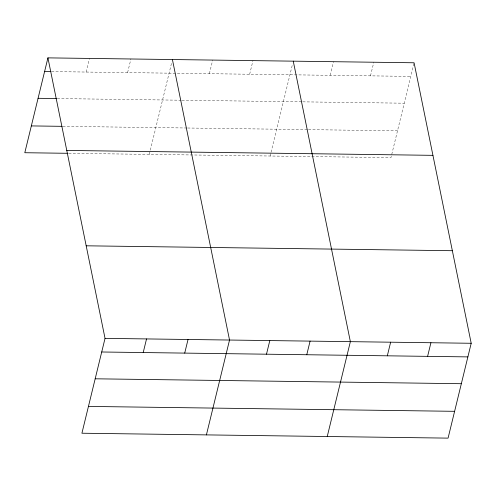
<?xml version="1.0" encoding="UTF-8"?>
<svg xmlns="http://www.w3.org/2000/svg" width="496" height="496" viewBox="0 0 496 496"><rect width="100%" height="100%" fill="white"/><g stroke="black" fill="none" stroke-linecap="round" stroke-linejoin="round"><path stroke-width="0.37" stroke-dasharray="2.48 1.86" d="M86.099 72.05L89.423 58.429M127.602 72.602L130.919 58.981M149.296 154.392L171.721 62.409M209.374 73.699L212.697 60.078M249.655 74.239L252.972 60.617M270.128 156.011L270.853 153.035M271.039 152.291L292.553 64.027M330.212 75.318L333.529 61.696M370.487 75.857L373.81 62.236M413.912 63.494L390.966 157.629L67.834 153.301M51.516 71.585L410.762 76.396M57.282 98.555L181.152 100.217M181.927 100.229L301.99 101.835M302.758 101.847L404.228 103.205M62.843 126.337L186.812 127.999M187.587 128.011L307.644 129.617M308.419 129.63L397.501 130.826"/><path stroke-width="0.74" d="M47.926 57.871L105.034 338.371L81.914 433.225L448.074 438.129L471.2 343.275L414.086 62.775L47.926 57.871L24.8 152.725L67.834 153.301M143.214 352.551L146.537 338.923M184.71 353.102L188.034 339.481M206.41 434.893L229.53 340.039L172.416 59.539M266.488 354.2L269.812 340.578M306.77 354.739L310.087 341.118M327.242 436.511L350.368 341.657L293.254 61.157M387.326 355.818L390.643 342.197M427.602 356.357L430.925 342.736M44.603 71.492L50.753 71.573M38.068 98.301L56.513 98.549M31.335 125.916L62.074 126.331M66.768 150.437L432.934 155.341M86.192 245.805L452.352 250.709M105.034 338.371L471.2 343.275M101.717 351.993L467.877 356.897M95.182 378.801L461.342 383.706M88.449 406.416L454.609 411.32"/></g></svg>
